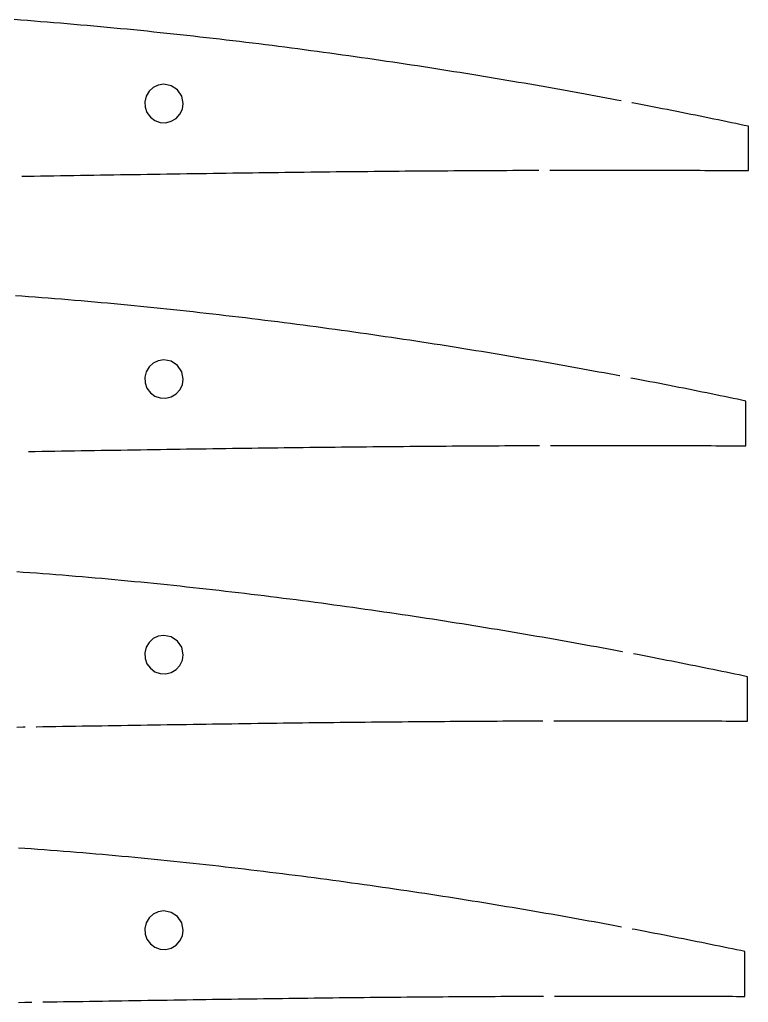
# Model space of a CAD drawing. Extents: x 14 to 532, y 10 to 1018.
# Drawn here: x 193.8 to 326.2, y 33.9 to 212.4 of the extents above; entities that cross this region are included whole.
import ezdxf

# ---------------------------------------------------------------- set-up
doc = ezdxf.new("R2010")
doc.units = 0

msp = doc.modelspace()

# ---------------------------------------------------------------- linework, layer by layer
at = {"layer": 'Layer 1', "color": 7}
for points in [[(303.0837, 197.6476), (302.3071, 197.7938), (301.3605, 197.9712), (300.4081, 198.1488), (299.4498, 198.3267), (298.4857, 198.5047), (297.516, 198.6829), (296.5406, 198.8612), (295.5597, 199.0396), (294.5732, 199.2181), (293.5812, 199.3966), (292.5839, 199.5752), (291.5812, 199.7537), (290.5732, 199.9323), (289.5601, 200.1107), (288.5418, 200.2891), (287.5183, 200.4674), (286.4899, 200.6455), (285.4565, 200.8235), (284.4182, 201.0013), (283.3751, 201.1789), (282.3272, 201.3562), (281.2746, 201.5333), (280.2173, 201.7101), (279.1555, 201.8866), (278.0892, 202.0627), (277.0184, 202.2385), (275.9433, 202.4139), (274.8638, 202.5888), (273.7801, 202.7633), (272.6922, 202.9374), (271.6002, 203.1109), (270.5042, 203.284), (269.4042, 203.4564), (268.3003, 203.6284), (267.1925, 203.7997), (266.081, 203.9704), (264.9657, 204.1404), (263.8469, 204.3098), (262.7244, 204.4785), (261.5985, 204.6465), (260.4692, 204.8137), (259.3364, 204.9802), (258.2004, 205.1459), (257.0612, 205.3107), (255.9189, 205.4747), (254.7734, 205.6379), (253.625, 205.8002), (252.4736, 205.9615), (251.3194, 206.122), (250.1623, 206.2815), (249.0026, 206.4399), (247.8402, 206.5974), (246.6752, 206.7539), (245.5077, 206.9093), (244.3378, 207.0637), (243.1655, 207.2169), (241.9909, 207.369), (240.8141, 207.52), (239.6352, 207.6699), (238.4542, 207.8185), (237.2712, 207.9659), (236.0863, 208.1122), (234.8995, 208.2571), (233.7109, 208.4008), (232.5207, 208.5432), (231.3288, 208.6843), (230.1353, 208.824), (228.9404, 208.9624), (227.744, 209.0994), (226.5463, 209.2351), (225.3474, 209.3693), (224.1472, 209.502), (222.9459, 209.6333), (221.7436, 209.7632), (220.5404, 209.8915), (219.3362, 210.0183), (218.1312, 210.1436), (216.9255, 210.2673), (215.7191, 210.3894), (214.5121, 210.51), (213.3045, 210.6289), (212.0966, 210.7462), (210.8882, 210.8618), (209.6796, 210.9758), (208.4707, 211.0881), (207.2617, 211.1987), (206.0526, 211.3076), (204.8435, 211.4147), (203.6345, 211.5201), (202.4257, 211.6237), (201.217, 211.7255), (200.0087, 211.8255), (198.8007, 211.9237), (197.5932, 212.0201), (196.3862, 212.1146), (195.1798, 212.2072), (193.9741, 212.298), (192.7691, 212.3868)], [(220, 200.6537), (218.973721, 200.500023), (218.055504, 200.063844), (217.301141, 199.382441), (216.766422, 198.493092), (216.515661, 197.486124), (216.567252, 196.470884), (216.908103, 195.513181), (217.525126, 194.678826), (218.359481, 194.061803), (219.317184, 193.720952), (220.332424, 193.669361), (221.339392, 193.920122), (222.228741, 194.454841), (222.910144, 195.209204), (223.346323, 196.127421), (223.5, 197.1537), (223.233578, 198.493092), (222.474874, 199.628574), (221.339392, 200.387278), (220, 200.6537), (220, 200.6537)], [(290.1064, 185.0438), (290.5732, 185.0449), (291.5812, 185.0472), (292.5839, 185.0491), (293.5812, 185.0509), (294.5732, 185.0523), (295.5597, 185.0536), (296.5406, 185.0546), (297.516, 185.0554), (298.4857, 185.0559), (299.4498, 185.0562), (300.4081, 185.0563), (301.3605, 185.0562), (302.3071, 185.0559), (303.2477, 185.0554), (304.1824, 185.0547), (305.111, 185.0537), (306.0334, 185.0526), (306.9498, 185.0513), (307.8599, 185.0498), (308.7637, 185.0481), (309.6611, 185.0463), (310.5522, 185.0443), (311.4369, 185.0421), (312.315, 185.0397), (313.1866, 185.0372), (314.0515, 185.0346), (314.9099, 185.0318), (315.7615, 185.0288), (316.6063, 185.0258), (317.4443, 185.0225), (318.2754, 185.0192), (319.0996, 185.0157), (319.9169, 185.0122), (320.7271, 185.0085), (321.5303, 185.0047), (322.3263, 185.0008), (323.1151, 184.9968), (323.8968, 184.9926), (324.6711, 184.9885), (325.4382, 184.9842), (326.1978, 184.9798), (326.1978, 193.0306), (325.4382, 193.1906), (324.6711, 193.3515), (323.8968, 193.5135), (323.1151, 193.6763), (322.3263, 193.8401), (321.5303, 194.0047), (320.7271, 194.1702), (319.9169, 194.3365), (319.0996, 194.5036), (318.2754, 194.6714), (317.4443, 194.84), (316.6063, 195.0093), (315.7615, 195.1793), (314.9099, 195.35), (314.0515, 195.5213), (313.1866, 195.6932), (312.315, 195.8657), (311.4369, 196.0387), (310.5522, 196.2123), (309.6611, 196.3864), (308.7637, 196.5609), (307.8599, 196.7359), (306.9498, 196.9113), (306.0334, 197.0871), (305.111, 197.2633), (305.0488, 197.2751)], [(194.186, 183.9541), (195.1798, 183.9695), (196.3862, 183.9883), (197.5932, 184.0072), (198.8007, 184.0261), (200.0087, 184.0452), (201.217, 184.0642), (202.4257, 184.0834), (203.6345, 184.1025), (204.8435, 184.1217), (206.0526, 184.1409), (207.2617, 184.16), (208.4707, 184.1792), (209.6796, 184.1983), (210.8882, 184.2174), (212.0966, 184.2364), (213.3045, 184.2554), (214.5121, 184.2743), (215.7191, 184.2931), (216.9255, 184.3118), (218.1312, 184.3304), (219.3362, 184.349), (220.5404, 184.3673), (221.7436, 184.3856), (222.9459, 184.4037), (224.1472, 184.4217), (225.3474, 184.4395), (226.5463, 184.4572), (227.744, 184.4747), (228.9404, 184.492), (230.1353, 184.5091), (231.3288, 184.526), (232.5207, 184.5427), (233.7109, 184.5592), (234.8995, 184.5756), (236.0863, 184.5916), (237.2712, 184.6075), (238.4542, 184.6231), (239.6352, 184.6385), (240.8141, 184.6537), (241.9909, 184.6686), (243.1655, 184.6832), (244.3378, 184.6976), (245.5077, 184.7117), (246.6752, 184.7256), (247.8402, 184.7392), (249.0026, 184.7525), (250.1623, 184.7656), (251.3194, 184.7784), (252.4736, 184.7909), (253.625, 184.8031), (254.7734, 184.815), (255.9189, 184.8267), (257.0612, 184.838), (258.2004, 184.8491), (259.3364, 184.8598), (260.4692, 184.8703), (261.5985, 184.8805), (262.7244, 184.8904), (263.8469, 184.9), (264.9657, 184.9092), (266.081, 184.9182), (267.1925, 184.9269), (268.3003, 184.9353), (269.4042, 184.9434), (270.5042, 184.9512), (271.6002, 184.9587), (272.6922, 184.9659), (273.7801, 184.9728), (274.8638, 184.9795), (275.9433, 184.9858), (277.0184, 184.9918), (278.0892, 184.9976), (279.1555, 185.0031), (280.2173, 185.0082), (281.2746, 185.0131), (282.3272, 185.0178), (283.3751, 185.0221), (284.4182, 185.0262), (285.4565, 185.03), (286.4899, 185.0335), (287.5183, 185.0367), (288.1064, 185.0385)], [(302.8608, 147.6731), (302.8002, 147.6845), (301.8617, 147.8604), (300.9174, 148.0365), (299.9673, 148.2128), (299.0115, 148.3893), (298.0501, 148.5659), (297.083, 148.7427), (296.1104, 148.9196), (295.1324, 149.0966), (294.1489, 149.2736), (293.1601, 149.4506), (292.166, 149.6276), (291.1666, 149.8046), (290.1621, 149.9816), (289.1525, 150.1584), (288.1378, 150.3352), (287.1182, 150.5118), (286.0936, 150.6883), (285.0642, 150.8646), (284.03, 151.0406), (282.9911, 151.2165), (281.9475, 151.392), (280.8992, 151.5673), (279.8465, 151.7423), (278.7893, 151.9169), (277.7277, 152.0912), (276.6617, 152.265), (275.5915, 152.4385), (274.517, 152.6115), (273.4384, 152.7841), (272.3558, 152.9561), (271.2691, 153.1277), (270.1785, 153.2987), (269.084, 153.4691), (267.9857, 153.639), (266.8837, 153.8082), (265.778, 153.9768), (264.6687, 154.1448), (263.5559, 154.312), (262.4395, 154.4786), (261.3198, 154.6444), (260.1968, 154.8094), (259.0705, 154.9737), (257.941, 155.1371), (256.8084, 155.2997), (255.6728, 155.4615), (254.5342, 155.6224), (253.3926, 155.7824), (252.2483, 155.9414), (251.1011, 156.0996), (249.9513, 156.2567), (248.7988, 156.4128), (247.6438, 156.568), (246.4863, 156.7221), (245.3264, 156.8751), (244.1641, 157.027), (242.9996, 157.1779), (241.8328, 157.3276), (240.664, 157.4761), (239.4931, 157.6235), (238.3202, 157.7697), (237.1454, 157.9146), (235.9687, 158.0583), (234.7903, 158.2008), (233.6102, 158.342), (232.4285, 158.4819), (231.2453, 158.6204), (230.0605, 158.7576), (228.8744, 158.8935), (227.6869, 159.0279), (226.4982, 159.161), (225.3083, 159.2926), (224.1173, 159.4228), (222.9253, 159.5515), (221.7323, 159.6787), (220.5384, 159.8045), (219.3438, 159.9287), (218.1483, 160.0513), (216.9522, 160.1724), (215.7556, 160.2919), (214.5584, 160.4098), (213.3607, 160.5261), (212.1627, 160.6408), (210.9644, 160.7538), (209.7659, 160.8651), (208.5672, 160.9748), (207.3684, 161.0827), (206.1697, 161.1889), (204.971, 161.2934), (203.7725, 161.3961), (202.5741, 161.4971), (201.3761, 161.5962), (200.1785, 161.6936), (198.9813, 161.7891), (197.7846, 161.8828), (196.5885, 161.9747), (195.3931, 162.0647), (194.1984, 162.1528), (193.0045, 162.239)], [(220, 150.6033), (218.973721, 150.449623), (218.055504, 150.013444), (217.301141, 149.332041), (216.766422, 148.442692), (216.515661, 147.435724), (216.567252, 146.420484), (216.908103, 145.462781), (217.525126, 144.628426), (218.359481, 144.011403), (219.317184, 143.670552), (220.332424, 143.618961), (221.339392, 143.869722), (222.228741, 144.404441), (222.910144, 145.158804), (223.346323, 146.077021), (223.5, 147.1033), (223.233578, 148.442692), (222.474874, 149.578174), (221.339392, 150.336878), (220, 150.6033), (220, 150.6033)], [(290.2263, 135.0423), (291.1666, 135.0446), (292.166, 135.0468), (293.1601, 135.0487), (294.1489, 135.0504), (295.1324, 135.0519), (296.1104, 135.0531), (297.083, 135.0541), (298.0501, 135.0549), (299.0115, 135.0554), (299.9673, 135.0558), (300.9174, 135.0559), (301.8617, 135.0557), (302.8002, 135.0554), (303.7328, 135.0549), (304.6595, 135.0542), (305.5801, 135.0533), (306.4947, 135.0522), (307.4032, 135.0509), (308.3055, 135.0494), (309.2016, 135.0477), (310.0914, 135.0459), (310.9749, 135.0439), (311.8519, 135.0417), (312.7226, 135.0394), (313.5867, 135.0369), (314.4443, 135.0343), (315.2952, 135.0315), (316.1396, 135.0286), (316.9772, 135.0255), (317.808, 135.0224), (318.6321, 135.019), (319.4492, 135.0156), (320.2595, 135.0121), (321.0628, 135.0084), (321.8591, 135.0046), (322.6483, 135.0008), (323.4304, 134.9968), (324.2053, 134.9927), (324.9731, 134.9886), (325.7336, 134.9843), (325.7336, 143.1206), (324.9731, 143.2802), (324.2053, 143.4407), (323.4304, 143.6022), (322.6483, 143.7645), (321.8591, 143.9277), (321.0628, 144.0918), (320.2595, 144.2567), (319.4492, 144.4223), (318.6321, 144.5888), (317.808, 144.7559), (316.9772, 144.9238), (316.1396, 145.0923), (315.2952, 145.2615), (314.4443, 145.4314), (313.5867, 145.6018), (312.7226, 145.7728), (311.8519, 145.9444), (310.9749, 146.1164), (310.0914, 146.289), (309.2016, 146.4621), (308.3055, 146.6356), (307.4032, 146.8095), (306.4947, 146.9838), (305.5801, 147.1585), (304.8261, 147.3019)], [(195.3654, 133.9594), (195.3931, 133.9598), (196.5885, 133.9783), (197.7846, 133.997), (198.9813, 134.0157), (200.1785, 134.0345), (201.3761, 134.0533), (202.5741, 134.0722), (203.7725, 134.0912), (204.971, 134.1102), (206.1697, 134.1292), (207.3684, 134.1482), (208.5672, 134.1672), (209.7659, 134.1862), (210.9644, 134.2052), (212.1627, 134.2241), (213.3607, 134.2429), (214.5584, 134.2618), (215.7556, 134.2805), (216.9522, 134.2991), (218.1483, 134.3177), (219.3438, 134.3362), (220.5384, 134.3545), (221.7323, 134.3728), (222.9253, 134.3909), (224.1173, 134.4088), (225.3083, 134.4266), (226.4982, 134.4443), (227.6869, 134.4618), (228.8744, 134.4791), (230.0605, 134.4963), (231.2453, 134.5133), (232.4285, 134.5301), (233.6102, 134.5466), (234.7903, 134.563), (235.9687, 134.5792), (237.1454, 134.5951), (238.3202, 134.6108), (239.4931, 134.6263), (240.664, 134.6416), (241.8328, 134.6566), (242.9996, 134.6714), (244.1641, 134.6859), (245.3264, 134.7002), (246.4863, 134.7142), (247.6438, 134.728), (248.7988, 134.7414), (249.9513, 134.7547), (251.1011, 134.7676), (252.2483, 134.7803), (253.3926, 134.7927), (254.5342, 134.8048), (255.6728, 134.8166), (256.8084, 134.8281), (257.941, 134.8394), (259.0705, 134.8504), (260.1968, 134.861), (261.3198, 134.8714), (262.4395, 134.8815), (263.5559, 134.8913), (264.6687, 134.9008), (265.778, 134.91), (266.8837, 134.9189), (267.9857, 134.9275), (269.084, 134.9359), (270.1785, 134.9439), (271.2691, 134.9516), (272.3558, 134.9591), (273.4384, 134.9662), (274.517, 134.9731), (275.5915, 134.9796), (276.6617, 134.9859), (277.7277, 134.9919), (278.7893, 134.9976), (279.8465, 135.003), (280.8992, 135.0082), (281.9475, 135.013), (282.9911, 135.0176), (284.03, 135.0219), (285.0642, 135.0259), (286.0936, 135.0297), (287.1182, 135.0332), (288.1378, 135.0364), (288.2263, 135.0367)], [(303.3466, 97.5651), (303.2933, 97.5751), (302.3629, 97.7495), (301.4267, 97.9241), (300.4848, 98.0989), (299.5373, 98.2739), (298.5841, 98.449), (297.6254, 98.6242), (296.6612, 98.7996), (295.6916, 98.975), (294.7166, 99.1505), (293.7363, 99.326), (292.7508, 99.5015), (291.76, 99.677), (290.7642, 99.8524), (289.7633, 100.0278), (288.7573, 100.203), (287.7465, 100.3781), (286.7308, 100.553), (285.7102, 100.7278), (284.6849, 100.9023), (283.6549, 101.0767), (282.6203, 101.2507), (281.5811, 101.4245), (280.5375, 101.5979), (279.4894, 101.7711), (278.4369, 101.9438), (277.3801, 102.1162), (276.3191, 102.2882), (275.254, 102.4597), (274.1847, 102.6308), (273.1113, 102.8013), (272.034, 102.9714), (270.9528, 103.1409), (269.8678, 103.3099), (268.779, 103.4783), (267.6864, 103.6461), (266.5903, 103.8132), (265.4905, 103.9797), (264.3873, 104.1455), (263.2806, 104.3106), (262.1705, 104.475), (261.0572, 104.6386), (259.9406, 104.8015), (258.8209, 104.9635), (257.698, 105.1247), (256.5722, 105.2851), (255.4434, 105.4446), (254.3117, 105.6032), (253.1772, 105.7609), (252.0399, 105.9177), (250.9, 106.0734), (249.7574, 106.2282), (248.6124, 106.382), (247.4648, 106.5348), (246.3149, 106.6865), (245.1627, 106.8371), (244.0082, 106.9867), (242.8515, 107.1351), (241.6927, 107.2823), (240.5319, 107.4284), (239.3691, 107.5734), (238.2045, 107.7171), (237.038, 107.8596), (235.8697, 108.0008), (234.6998, 108.1408), (233.5283, 108.2794), (232.3552, 108.4168), (231.1807, 108.5528), (230.0048, 108.6875), (228.8276, 108.8208), (227.6491, 108.9527), (226.4695, 109.0832), (225.2887, 109.2122), (224.107, 109.3399), (222.9243, 109.466), (221.7407, 109.5906), (220.5563, 109.7138), (219.3712, 109.8354), (218.1854, 109.9554), (216.999, 110.0739), (215.8122, 110.1908), (214.6248, 110.3061), (213.4372, 110.4198), (212.2492, 110.5318), (211.061, 110.6422), (209.8726, 110.7509), (208.6842, 110.8579), (207.4958, 110.9632), (206.3074, 111.0668), (205.1192, 111.1686), (203.9313, 111.2687), (202.7436, 111.367), (201.5563, 111.4635), (200.3694, 111.5582), (199.183, 111.6511), (197.9972, 111.7421), (196.8121, 111.8313), (195.6277, 111.9187), (194.4441, 112.0041), (193.2614, 112.0877)], [(220, 100.5521), (218.973721, 100.398423), (218.055504, 99.962244), (217.301141, 99.280841), (216.766422, 98.391492), (216.515661, 97.384524), (216.567252, 96.369284), (216.908103, 95.411581), (217.525126, 94.577226), (218.359481, 93.960203), (219.317184, 93.619352), (220.332424, 93.567761), (221.339392, 93.818522), (222.228741, 94.353241), (222.910144, 95.107604), (223.346323, 96.025821), (223.5, 97.0521), (223.233578, 98.391492), (222.474874, 99.526974), (221.339392, 100.285678), (220, 100.5521), (220, 100.5521)], [(290.8397, 85.0419), (291.76, 85.0442), (292.7508, 85.0464), (293.7363, 85.0483), (294.7166, 85.05), (295.6916, 85.0514), (296.6612, 85.0527), (297.6254, 85.0537), (298.5841, 85.0544), (299.5373, 85.055), (300.4848, 85.0553), (301.4267, 85.0554), (302.3629, 85.0553), (303.2933, 85.055), (304.2179, 85.0544), (305.1365, 85.0537), (306.0492, 85.0528), (306.956, 85.0517), (307.8566, 85.0504), (308.7511, 85.0489), (309.6395, 85.0473), (310.5216, 85.0455), (311.3975, 85.0435), (312.267, 85.0414), (313.1301, 85.0391), (313.9868, 85.0366), (314.837, 85.034), (315.6806, 85.0312), (316.5177, 85.0283), (317.3481, 85.0253), (318.1717, 85.0222), (318.9887, 85.0189), (319.7988, 85.0155), (320.6021, 85.012), (321.3984, 85.0083), (322.1879, 85.0046), (322.9703, 85.0007), (323.7456, 84.9968), (324.5139, 84.9928), (325.275, 84.9887), (326.029, 84.9844), (326.029, 93.0506), (325.275, 93.2088), (324.5139, 93.3679), (323.7456, 93.528), (322.9703, 93.689), (322.1879, 93.8508), (321.3984, 94.0134), (320.6021, 94.1769), (319.7988, 94.3411), (318.9887, 94.5061), (318.1717, 94.6718), (317.3481, 94.8382), (316.5177, 95.0053), (315.6806, 95.1731), (314.837, 95.3414), (313.9868, 95.5104), (313.1301, 95.6799), (312.267, 95.85), (311.3975, 96.0206), (310.5216, 96.1917), (309.6395, 96.3633), (308.7511, 96.5353), (307.8566, 96.7077), (306.956, 96.8805), (306.0492, 97.0537), (305.3118, 97.1939)], [(193.2614, 83.9144), (194.4441, 83.9324), (194.804, 83.9379)], [(196.8037, 83.9686), (196.8121, 83.9688), (197.9972, 83.9871), (199.183, 84.0056), (200.3694, 84.0242), (201.5563, 84.0428), (202.7436, 84.0615), (203.9313, 84.0802), (205.1192, 84.099), (206.3074, 84.1179), (207.4958, 84.1367), (208.6842, 84.1556), (209.8726, 84.1744), (211.061, 84.1932), (212.2492, 84.212), (213.4372, 84.2308), (214.6248, 84.2495), (215.8122, 84.2681), (216.999, 84.2867), (218.1854, 84.3052), (219.3712, 84.3236), (220.5563, 84.3419), (221.7407, 84.3601), (222.9243, 84.3782), (224.107, 84.3961), (225.2887, 84.4139), (226.4695, 84.4316), (227.6491, 84.4491), (228.8276, 84.4665), (230.0048, 84.4836), (231.1807, 84.5006), (232.3552, 84.5175), (233.5283, 84.5341), (234.6998, 84.5505), (235.8697, 84.5668), (237.038, 84.5828), (238.2045, 84.5986), (239.3691, 84.6142), (240.5319, 84.6296), (241.6927, 84.6447), (242.8515, 84.6596), (244.0082, 84.6742), (245.1627, 84.6886), (246.3149, 84.7028), (247.4648, 84.7167), (248.6124, 84.7303), (249.7574, 84.7437), (250.9, 84.7568), (252.0399, 84.7696), (253.1772, 84.7822), (254.3117, 84.7945), (255.4434, 84.8065), (256.5722, 84.8182), (257.698, 84.8296), (258.8209, 84.8408), (259.9406, 84.8517), (261.0572, 84.8622), (262.1705, 84.8725), (263.2806, 84.8825), (264.3873, 84.8922), (265.4905, 84.9017), (266.5903, 84.9108), (267.6864, 84.9196), (268.779, 84.9282), (269.8678, 84.9364), (270.9528, 84.9444), (272.034, 84.952), (273.1113, 84.9594), (274.1847, 84.9665), (275.254, 84.9733), (276.3191, 84.9798), (277.3801, 84.986), (278.4369, 84.992), (279.4894, 84.9976), (280.5375, 85.003), (281.5811, 85.0081), (282.6203, 85.0129), (283.6549, 85.0175), (284.6849, 85.0217), (285.7102, 85.0257), (286.7308, 85.0294), (287.7465, 85.0329), (288.7573, 85.0361), (288.8397, 85.0364)], [(303.1351, 47.5878), (302.8641, 47.6386), (301.9361, 47.8117), (301.0024, 47.985), (300.063, 48.1584), (299.1182, 48.332), (298.1678, 48.5058), (297.212, 48.6796), (296.2508, 48.8535), (295.2843, 49.0275), (294.3125, 49.2015), (293.3355, 49.3754), (292.3534, 49.5494), (291.3662, 49.7233), (290.374, 49.8971), (289.3769, 50.0708), (288.3748, 50.2444), (287.3679, 50.4178), (286.3562, 50.591), (285.3398, 50.7641), (284.3188, 50.9369), (283.2932, 51.1094), (282.2631, 51.2817), (281.2285, 51.4536), (280.1895, 51.6252), (279.1462, 51.7965), (278.0986, 51.9674), (277.0468, 52.1378), (275.9909, 52.3079), (274.9309, 52.4774), (273.8669, 52.6465), (272.799, 52.8151), (271.7272, 52.9832), (270.6515, 53.1507), (269.5722, 53.3176), (268.4892, 53.484), (267.4025, 53.6496), (266.3123, 53.8147), (265.2187, 53.9791), (264.1216, 54.1427), (263.0212, 54.3057), (261.9176, 54.4679), (260.8107, 54.6293), (259.7007, 54.7899), (258.5876, 54.9498), (257.4715, 55.1087), (256.3525, 55.2668), (255.2307, 55.4241), (254.106, 55.5804), (252.9787, 55.7358), (251.8487, 55.8902), (250.7161, 56.0437), (249.581, 56.1961), (248.4434, 56.3475), (247.3035, 56.4979), (246.1613, 56.6472), (245.0168, 56.7955), (243.8702, 56.9426), (242.7215, 57.0886), (241.5708, 57.2334), (240.4181, 57.3771), (239.2635, 57.5195), (238.1072, 57.6608), (236.9491, 57.8008), (235.7894, 57.9395), (234.628, 58.077), (233.4652, 58.2132), (232.3009, 58.348), (231.1352, 58.4815), (229.9682, 58.6137), (228.8, 58.7444), (227.6306, 58.8738), (226.4601, 59.0017), (225.2887, 59.1282), (224.1162, 59.2532), (222.943, 59.3768), (221.7689, 59.4989), (220.594, 59.6194), (219.4186, 59.7384), (218.2425, 59.8559), (217.066, 59.9717), (215.889, 60.086), (214.7116, 60.1987), (213.534, 60.3098), (212.3561, 60.4192), (211.1781, 60.5269), (210, 60.633), (208.8219, 60.7374), (207.6439, 60.8401), (206.466, 60.941), (205.2884, 61.0402), (204.111, 61.1377), (202.934, 61.2334), (201.7575, 61.3273), (200.5814, 61.4193), (199.406, 61.5096), (198.2311, 61.598), (197.057, 61.6846), (195.8838, 61.7693), (194.7113, 61.8522), (193.5399, 61.9331)], [(220, 50.4999), (218.973721, 50.346223), (218.055504, 49.910044), (217.301141, 49.228641), (216.766422, 48.339292), (216.515661, 47.332324), (216.567252, 46.317084), (216.908103, 45.359381), (217.525126, 44.525026), (218.359481, 43.908003), (219.317184, 43.567152), (220.332424, 43.515561), (221.339392, 43.766322), (222.228741, 44.301041), (222.910144, 45.055404), (223.346323, 45.973621), (223.5, 46.9999), (223.233578, 48.339292), (222.474874, 49.474774), (221.339392, 50.233478), (220, 50.4999), (220, 50.4999)], [(290.9671, 35.0403), (291.3662, 35.0414), (292.3534, 35.0438), (293.3355, 35.046), (294.3125, 35.0479), (295.2843, 35.0496), (296.2508, 35.051), (297.212, 35.0522), (298.1678, 35.0532), (299.1182, 35.0539), (300.063, 35.0545), (301.0024, 35.0548), (301.9361, 35.0549), (302.8641, 35.0548), (303.7864, 35.0545), (304.7029, 35.054), (305.6136, 35.0532), (306.5184, 35.0523), (307.4172, 35.0513), (308.31, 35.05), (309.1968, 35.0485), (310.0774, 35.0469), (310.9519, 35.0451), (311.8201, 35.0431), (312.6821, 35.041), (313.5377, 35.0387), (314.3869, 35.0363), (315.2297, 35.0337), (316.066, 35.031), (316.8958, 35.0281), (317.7189, 35.0251), (318.5355, 35.022), (319.3453, 35.0187), (320.1484, 35.0153), (320.9447, 35.0119), (321.7341, 35.0083), (322.5167, 35.0045), (323.2923, 35.0007), (324.0609, 34.9968), (324.8225, 34.9928), (325.577, 34.9888), (325.577, 43.1374), (324.8225, 43.2952), (324.0609, 43.4539), (323.2923, 43.6134), (322.5167, 43.7738), (321.7341, 43.9351), (320.9447, 44.0971), (320.1484, 44.2599), (319.3453, 44.4234), (318.5355, 44.5877), (317.7189, 44.7527), (316.8958, 44.9183), (316.066, 45.0846), (315.2297, 45.2515), (314.3869, 45.419), (313.5377, 45.5871), (312.6821, 45.7557), (311.8201, 45.9248), (310.9519, 46.0944), (310.0774, 46.2645), (309.1968, 46.435), (308.31, 46.6059), (307.4172, 46.7772), (306.5184, 46.9489), (305.6136, 47.1209), (305.1006, 47.2179)], [(193.5399, 33.9062), (194.7113, 33.9239), (195.8838, 33.9417), (195.9872, 33.9433)], [(197.987, 33.974), (198.2311, 33.9777), (199.406, 33.9959), (200.5814, 34.0142), (201.7575, 34.0326), (202.934, 34.0511), (204.111, 34.0697), (205.2884, 34.0882), (206.466, 34.1069), (207.6439, 34.1255), (208.8219, 34.1442), (210, 34.1629), (211.1781, 34.1816), (212.3561, 34.2002), (213.534, 34.2189), (214.7116, 34.2375), (215.889, 34.256), (217.066, 34.2745), (218.2425, 34.2929), (219.4186, 34.3112), (220.594, 34.3295), (221.7689, 34.3476), (222.943, 34.3657), (224.1162, 34.3836), (225.2887, 34.4014), (226.4601, 34.419), (227.6306, 34.4365), (228.8, 34.4539), (229.9682, 34.4711), (231.1352, 34.4881), (232.3009, 34.505), (233.4652, 34.5217), (234.628, 34.5382), (235.7894, 34.5545), (236.9491, 34.5705), (238.1072, 34.5864), (239.2635, 34.6021), (240.4181, 34.6176), (241.5708, 34.6328), (242.7215, 34.6478), (243.8702, 34.6625), (245.0168, 34.6771), (246.1613, 34.6913), (247.3035, 34.7054), (248.4434, 34.7191), (249.581, 34.7326), (250.7161, 34.7459), (251.8487, 34.7589), (252.9787, 34.7716), (254.106, 34.7841), (255.2307, 34.7962), (256.3525, 34.8081), (257.4715, 34.8198), (258.5876, 34.8311), (259.7007, 34.8422), (260.8107, 34.8529), (261.9176, 34.8634), (263.0212, 34.8736), (264.1216, 34.8836), (265.2187, 34.8932), (266.3123, 34.9025), (267.4025, 34.9116), (268.4892, 34.9203), (269.5722, 34.9288), (270.6515, 34.937), (271.7272, 34.9449), (272.799, 34.9525), (273.8669, 34.9598), (274.9309, 34.9668), (275.9909, 34.9735), (277.0468, 34.98), (278.0986, 34.9862), (279.1462, 34.992), (280.1895, 34.9977), (281.2285, 35.003), (282.2631, 35.008), (283.2932, 35.0128), (284.3188, 35.0173), (285.3398, 35.0215), (286.3562, 35.0255), (287.3679, 35.0292), (288.3748, 35.0326), (288.9672, 35.0345)]]:
    msp.add_lwpolyline(points, dxfattribs=at)

doc.saveas('drawing.dxf')
